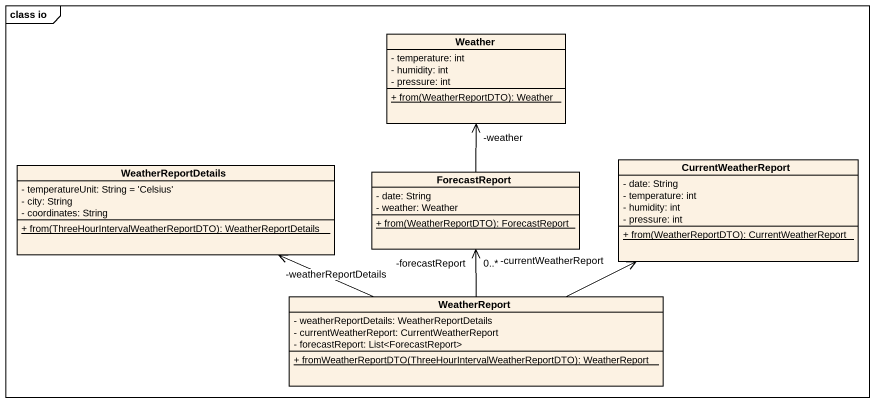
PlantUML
@startuml
mainframe class io
hide circle
hide empty members
skinparam classAttributeIconSize 0
class Weather {
  - temperature: int
  - humidity: int
  - pressure: int
  {static} + from(WeatherReportDTO): Weather
}
class WeatherReportDetails {
  - temperatureUnit: String = 'Celsius'
  - city: String
  - coordinates: String
  {static} + from(ThreeHourIntervalWeatherReportDTO): WeatherReportDetails
}
class ForecastReport {
  - date: String
  - weather: Weather
  {static} + from(WeatherReportDTO): ForecastReport
}
class CurrentWeatherReport {
  - date: String
  - temperature: int
  - humidity: int
  - pressure: int
  {static} + from(WeatherReportDTO): CurrentWeatherReport
}
class WeatherReport {
  - weatherReportDetails: WeatherReportDetails
  - currentWeatherReport: CurrentWeatherReport
  - forecastReport: List<ForecastReport>
  {static} + fromWeatherReportDTO(ThreeHourIntervalWeatherReportDTO): WeatherReport
}
ForecastReport -up-> "-weather" Weather
WeatherReport -left-> "-weatherReportDetails" WeatherReportDetails
WeatherReport -up-> "-forecastReport\n0..*" ForecastReport
WeatherReport -right-> "-currentWeatherReport" CurrentWeatherReport
@enduml
